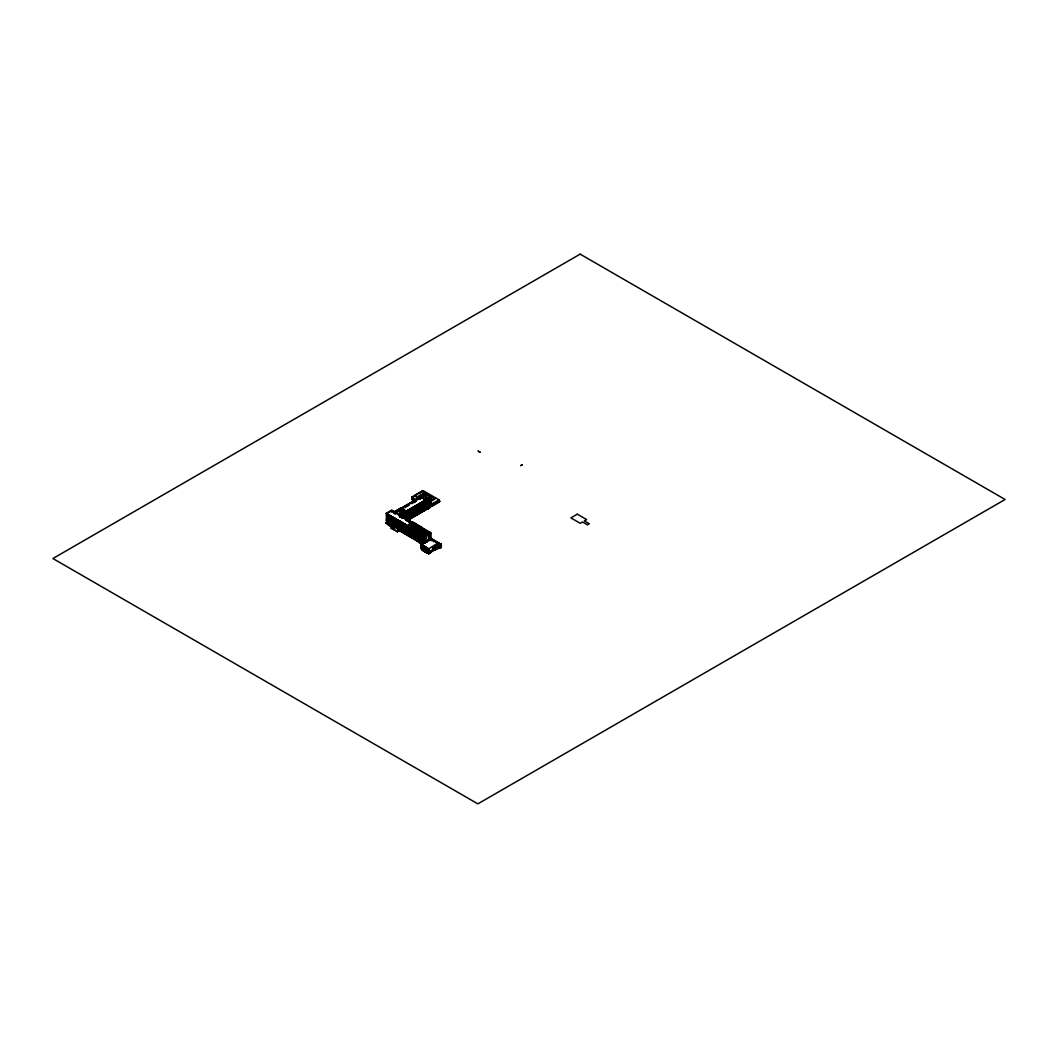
<?xml version="1.0" encoding="UTF-8"?>
<svg xmlns="http://www.w3.org/2000/svg" width="1058" height="1058" viewBox="0 0 1058 1058"><rect width="100%" height="100%" fill="white"/><g stroke="black" fill="none" stroke-linecap="round" stroke-linejoin="round"><path stroke-width="1.5" d="M386.593 522.176L385.628 522.731C397.001 533.457 397.927 523.869 386.501 520.113L424.311 542.132M398.297 526.977L397.967 529.899L398.112 520.139M397.967 529.899L397.967 528.511M392.875 524.239L392.73 525.945L394.277 525.297M400.374 526.871L398.8 527.77L398.668 529.251L399.197 527.492M386.567 522.388L398.747 529.423L398.906 527.704L386.659 520.391M423.703 542.688L423.65 542M424.126 532.677L422.552 532.518L422.605 530.389L424.8 529.436M425.197 532.518L425.197 530.812L422.552 530.812L424.113 529.741M423.279 530.389L423.61 529.701L423.015 530.243M440.207 548.295L441.464 547.012L440.207 548.295L440.154 544.222L430.421 538.615L430.487 532.901L399.474 514.995L430.646 533.166M416.614 540.413L417.566 539.725L416.614 540.744L416.707 539.805M427.062 551.813L427.048 552.964L428.847 553.744C433.225 552.144 433.145 547.779 428.821 552.58L426.89 551.668A28.844 16.65 0 0 1 422.578 549.181M428.821 553.427L430.355 552.514L428.821 553.599L427.048 552.779M430.037 537.781L441.212 544.447L433.264 549.036L432.59 548.308L437.589 544.936L437.589 543.177L428.887 548.758L426.89 547.885A28.831 16.095 1.6 0 1 422.578 545.399L421.071 544.248L431.373 539.593L440.75 545.042M432.59 548.639L433.264 549.036M432.59 549.499L441.212 545.306L433.264 550.398L432.735 549.406L433.264 550.107L440.895 545.663M432.735 549.763L435.301 548.467L434.534 548.137M432.59 550.001L434.878 548.335M421.071 544.248L421.071 548.428L422.578 549.578A28.844 16.65 0 0 0 426.89 552.064L428.887 552.924L434.931 548.798L434.931 546.748M428.821 553.797C432.709 549.419 418.889 541.008 421.203 548.123L427.168 551.866L427.168 553.069L425.541 552.21L427.168 552.884M428.702 552.461L421.441 548.018L421.441 544.592M400.056 521.263L400.308 530.997L399.342 530.64L417.407 541.233L417.725 540.016L423.557 543.508L423.557 541.802M413.652 498.278L413.652 500.408L411.826 499.35L411.826 497.088L423.028 490.608L439.03 499.852L439.03 502.127L407.198 520.47M415.067 495.395L422.195 491.282L419.338 493.636M424.747 492.605L424.681 493.438L422.248 491.163L424.747 492.605L417.487 496.797L415.001 495.356L415.067 496.109M386.659 520.536L386.342 513.342L391.632 510.287L399.011 514.439L405.412 510.657L400.744 507.959L394.33 511.662M391.724 510.697L386.435 513.752L425.356 536.221L430.791 532.901L399.779 515.352M412.66 499.971L413.519 500.474M415.001 496.149L417.487 497.591L425.567 493.081L428.067 495.316M418.386 497.313L425.514 493.187L425.62 494.324L430.91 497.379L399.607 515.312L399.739 516.833M430.249 497.617L430.249 504.097L430.765 496.929L425.779 494.046L394.489 512.297L425.779 493.874L431.069 496.929L430.699 503.489M395.917 511.543L425.779 494.046M395.163 512.27L391.724 510.34M396.697 511.384L421.428 497.101M423.941 495.66L425.805 494.575M400.744 509.361L400.625 508.395L400.506 509.361M421.666 498.252L421.547 497.432M426.705 497.538L423.914 495.924L422.036 496.995L424.84 498.622L426.705 497.538L424.84 499.521L420.489 497.181M404.963 507.404L405.862 506.875M407.806 505.764L406.907 506.279L406.907 505.486M412.263 503.185L413.162 502.669M414.207 502.061L415.106 501.545M419.616 498.94L420.449 498.45M400.784 510.644L400.784 511.543M402.529 509.639L402.529 510.538M386.435 519.253L387.109 519.134M392.267 517.124L392.584 523.816M424.351 498.9L424.218 499.879L424.218 498.834M401.313 512.389L397.887 510.34L401.313 512.389L402.185 511.808L398.76 509.837L402.185 511.887M403.058 511.371L399.633 509.334L403.058 511.371L403.918 510.802L400.506 508.832M404.553 510.802L404.553 511.702M424.218 499.336L427.339 497.472L423.597 495.316M388.379 520.377L389.053 520.258M399.011 514.069L401.18 512.813L399.011 514.968L394.965 512.641L394.965 511.741L399.011 514.069L399.011 514.968M402.807 512.707L402.926 511.741L402.926 512.773M399.474 514.995L430.765 496.929M431.069 496.929L399.289 515.312L421.626 528.326M431.32 497.26L431.386 496.44L428.834 495.104M390.547 521.197L390.481 525.323M429.786 498.318L432.206 496.916L434.64 499.178M400.083 515.815L430.659 498.173M401.551 515.339L403.415 514.254M407.793 511.728L405.928 512.813M409.737 510.604L407.872 511.688M417.526 506.108L413.704 508.316M419.471 504.983L417.606 506.068M427.247 500.5L421.494 503.82M400.572 516.079L430.699 498.582L429.27 499.336M430.659 499.495L400.572 516.873L400.572 514.757M390.481 522.811L390.243 524.146M401.551 516.846L430.699 499.905L429.27 500.659M392.492 522.321L392.425 526.448M402.516 517.071L434.706 498.358M403.455 516.965L430.699 501.241L429.27 501.995M402.516 517.613L434.706 499.151M403.495 517.838L430.659 502.166M394.343 523.393L392.822 525.879L394.436 524.874M393.431 524.173L393.364 525.945L393.431 523.141M404.46 517.825L430.659 502.709M404.95 518.327L430.857 503.396M393.404 525.191L399.104 528.564M405.439 518.407L405.928 511.662M409.327 516.159L411.205 515.087L411.205 508.62M411.298 517.944L411.76 508.29M419.061 510.551L419.55 503.806M421.005 509.427L421.494 502.682M421.494 509.149L425.303 506.941L425.303 500.474L425.382 506.901L427.736 505.539L427.736 499.072M428.781 504.93L429.27 498.186M405.135 518.684L427.022 506.279L405.624 518.632M405.465 518.79L427.022 506.279M395.375 525.297L395.256 526.699L395.308 525.257M423.041 509.321L423.874 508.845M425.964 507.642L426.81 507.152M426.81 505.724L427.829 506.319L439.03 499.852M391.367 527.836L394.409 526.064M391.367 528.061L394.343 526.236L394.224 517.891M405.558 519.888L407.317 518.87M409.261 517.746L407.502 518.764L407.568 510.498M409.446 517.64L411.205 516.621L411.205 515.59M411.39 516.516L413.149 515.497L413.149 514.466M413.334 515.391L415.093 514.373L415.093 513.342M415.291 514.267L417.05 513.262M418.994 512.138L417.236 513.143L417.288 504.878M420.939 511.014L419.18 512.019L419.021 510.644L417.606 511.384M421.124 510.895L422.883 509.89L422.883 508.845M397.398 531.169L391.262 528.299L394.343 526.448M426.863 507.906L422.975 510.154L424.139 510.525M406.47 520.06L426.863 508.237M407.502 519.981L409.261 518.975M409.446 518.87L411.205 517.322M411.39 517.746L413.149 516.198M413.334 516.621L415.093 515.074M415.291 515.497L417.05 514.479M418.994 513.355L417.236 513.844M420.939 512.231L419.18 512.72M421.124 512.125L422.883 510.578M423.068 511.001L424.827 509.453M425.012 509.877L426.771 508.858M397.134 526.448L397.134 527.783M407.952 520.232L429.495 507.695L427.829 508.845L427.26 508.316M429.495 507.814L427.26 508.541M403.944 523.869L403.944 530.772M400.056 528.021L417.791 538.178L417.249 540.638L415.873 539.316M400.268 528.246L399.078 528.907L399.078 527.572M423.306 543.27L417.632 538.086L400.215 528.431M402.225 527.929L402.159 532.068M397.279 531.248L400.255 529.529M414.948 523.326L414.419 523.207C407.475 530.203 407.383 520.734 413.89 522.969M397.279 531.566L400.255 529.648M408.745 524.728L413.109 522.216M397.279 531.83L400.255 529.873M409.01 524.94L413.374 522.348C416.812 523.961 407.224 525.244 410.583 525.852L412.091 526.157C412.646 523.088 413.361 526.752 415.477 523.565L415.992 524.186M409.539 525.495L413.89 522.903M412.461 524.768L413.334 524.504M410.848 525.945L411.734 525.786L410.583 525.773M411.985 524.517L411.985 525.271M412.713 524.861L413.599 524.715L412.977 525.006M414.591 523.789L415.477 523.631L414.326 523.617M410.239 526.421L409.988 525.522M410.848 525.879L411.734 525.72M412.104 525.337L411.985 524.371L411.853 525.337M413.969 524.265L413.969 523.366M406.563 525.231L406.113 530.362M414.207 525.945L412.686 526.99L411.112 526.077M417.566 524.847L414.551 525.905L416.059 526.302L417.302 525.509L416.693 524.927M416.429 524.834L417.315 524.636L416.072 524.874M405.955 531.354L405.888 533.179M412.091 527.625L412.342 526.725L412.21 527.558M414.207 526.553L414.075 525.575L414.075 526.62M414.815 526.077L415.701 525.932M415.82 524.57C417.302 525.628 413.916 523.088 411.641 526.699L411.112 526.157M416.945 525.204L420.198 526.62M405.888 531.883L406.206 530.521M412.951 527.082L413.744 527.916L418.095 525.323M413.744 527.916C423.61 521.144 415.887 530.64 413.215 527.294L415.08 526.21M421.256 526.977L420.198 526.54L415.847 529.132L414.789 528.273C416.257 528.048 419.881 527.572 418.532 526.051M416.178 527.836L416.178 526.791L416.178 527.836L416.059 526.871L418.161 527.506M418.174 526.011L419.153 525.681M407.833 532.505L407.833 534.303M414.194 528.841L414.432 527.942M414.789 528.273L415.675 527.942M418.174 526.686L418.174 525.786M419.418 525.786L418.532 526.117M413.678 529.476L413.678 536.38M415.318 528.511L415.939 528.14L415.053 528.365M418.743 526.553L419.669 525.985L419.047 526.421M417.804 527.135L416.918 527.215M415.847 529.053L420.462 526.752L421.772 527.268M420.727 526.844L416.098 529.331M416.363 529.357L416.892 529.489C419.338 527.413 420.105 530.018 421.15 527.558M420.145 526.924L420.171 528.63L418.756 528.405L421.256 526.897M409.79 533.629L409.79 535.427M417.513 529.053L416.892 529.489L418.042 529.436M416.297 529.159L416.416 530.124L416.416 529.079M420.026 527.003L420.277 527.902L420.462 526.752M411.946 533.549L411.734 536.551M416.892 529.41L419.642 529.013M417.936 530.349C427.062 523.446 420.33 532.465 417.421 529.714M419.259 530.442L421.375 530.23L419.259 530.375L420.132 530.944M418.386 531.275L418.518 530.296L418.518 531.341M420.132 531.38L420.132 532.28M422.605 530.389L423.835 529.595M421.005 531.447L422.38 531.592M422.526 530.746L424.099 529.674M423.57 530.442L424.628 529.833M415.834 535.983L414.419 534.912L414.339 529.727M421.997 532.452L422.129 533.285M415.688 536.961L415.622 538.8M427.525 533.417L427.525 534.316L429.548 532.253L427.525 533.417L420.383 529.291L420.383 530.19L423.319 531.883L425.197 531.447M423.623 533.391L423.742 534.356L423.874 533.391M424.549 543.389L417.103 537.53L417.884 536.869L417.884 538.416M417.103 537.53L417.936 537.014M425.739 532.677L424.496 533.457L426.612 533.245M417.791 538.363L417.103 538.892L423.293 543.759M425.514 534.475L425.514 535.374L425.633 534.409M416.786 539.845L421.944 544.619L416.72 540.717L417.725 540.016M430.487 532.901L425.501 535.771L425.475 542.794M425.356 541.471L424.139 540.519L424.073 535.348M425.501 541.564L430.791 538.509L430.646 532.809M434.931 546.814L440.154 544.222M433.264 548.705L441.212 544.116M440.895 544.222L433.264 548.851L432.59 548.308M432.048 551.297L440.525 547.555M435.446 549.274L440.115 546.576M400.572 515.907L401.471 515.378M403.984 513.937L405.359 513.143M409.816 510.564L411.205 509.771M411.76 509.44L413.149 508.647M419.55 504.944L420.925 504.15M427.326 500.447L428.715 499.654M402.04 516.383L402.04 513.91L401.961 516.436L403.415 515.59M403.984 515.259L405.359 514.466M405.928 514.135L407.317 513.342M407.872 513.011L409.261 512.217M409.816 511.9L411.205 511.093M411.76 510.776L413.149 509.969M413.704 509.652L415.093 508.845M415.649 508.528L417.037 507.721M417.606 507.404L418.981 506.61M419.55 506.279L420.925 505.486M421.494 505.155L422.869 504.362M423.438 504.031L424.827 503.238M425.382 502.907L426.771 502.114M427.326 501.783L428.715 500.989M411.76 512.098L413.149 511.305M413.704 510.974L415.093 510.181M415.649 509.85L417.037 509.057M417.606 508.726L418.981 507.933M419.55 507.602L420.925 506.808M421.494 506.478L422.869 505.684M423.438 505.367L424.827 504.56M425.382 504.243L426.771 503.436M427.326 503.119L428.715 502.312M402.516 517.441L403.415 516.926M403.984 516.595L405.359 515.801M405.928 515.471L407.317 514.677M407.872 514.347L409.261 513.553M409.816 513.223L411.205 512.429M405.928 516.807L407.317 516M407.872 515.682L409.261 514.876M409.816 514.558L411.205 513.752M411.76 513.434L413.149 512.627M413.704 512.31L415.093 511.517M415.649 511.186L417.037 510.392M417.606 510.062L418.981 509.268M419.55 508.938L420.925 508.144M421.494 507.814L422.869 507.02M423.438 506.689L424.827 505.896M425.382 505.565L426.771 504.772M427.326 504.441L428.715 503.648M429.27 503.317L430.659 502.524L403.984 517.917L403.984 512.786M405.928 518.129L407.793 517.045L407.872 510.538M407.872 517.005L409.261 516.211L409.512 509.374M411.76 514.757L413.149 513.963L413.4 507.483M419.55 510.273L420.925 509.467L421.19 502.629M429.27 504.653L429.68 497.948M426.81 507.999L429.535 508.144L426.863 508.951L427.022 499.27M428.252 508.634L429.495 508.065M398.747 529.423L400.374 528.749M429.336 534.779L429.707 534.224L428.715 535.136M428.45 534.938L428.186 535.573L429.178 534.66M429.336 536.115L429.707 535.546L428.715 536.472M428.45 536.274L428.186 536.909L429.178 535.996M429.336 538.773L429.707 538.205L428.715 539.13M413.969 523.578L415.212 523.432M414.207 525.879L415.186 525.548M420.277 527.294L421.507 526.99L420.7 529M423.491 529.793L423.755 529.873M414.154 523.115L409.539 525.416M420.621 527.254L422.301 527.823M416.654 527.122L416.931 526.805M428.702 549.049L426.89 548.256A28.844 16.65 0 0 1 422.578 545.769L421.203 544.711M425.647 551.945L427.168 552.712M429.495 538.006L441.212 544.447M439.03 502.127L438.911 499.918M425.078 500.751L424.919 510.075M431.968 505.512L440.088 501.188L428.014 507.88L428.014 506.65L436.451 501.783L436.451 503M411.826 497.088L416.892 500.011M422.869 501.876L422.975 511.199M423.015 509.731L424.139 510.842M423.041 510.075L423.822 510.498M420.965 509.52L421.031 512.323M419.246 511.014L419.087 513.447M417.288 512.138L417.143 514.572M413.189 514.016L413.242 516.82M400.744 508.038L405.412 510.736M403.918 510.869L400.334 508.567M399.011 509.467L398.879 510.445L398.879 509.546M409.287 516.251L409.353 519.055M401.18 512.813L397.134 510.485L397.186 511.887M401.723 514.228L401.061 516.952L401.061 514.479M407.568 517.759L407.409 520.179M394.489 512.112L391.632 510.472L386.659 513.342L386.593 523.088L385.628 522.731M423.584 529.45L422.684 528.934L422.684 529.714M424.628 530.058L425.528 530.574M426.533 531.05L430.381 533.377L430.381 538.522M415.82 525.469L415.953 524.504M399.329 516.238L400.228 516.754M401.762 517.64L402.252 517.137L402.172 517.878M406.695 520.483L407.528 520.972M409.062 521.859L409.472 521.303M419.761 528.035L420.661 528.55M429.006 533.364L429.416 532.822M429.971 533.933L429.971 533.139L430.381 534.171M406.629 520.814L407.079 519.809M418.413 528.074L418.161 528.974L418.28 528.154M422.129 532.386L421.997 533.351M429.945 538.125L440.895 544.447M386.342 513.342L425.501 536.022M386.659 513.633L425.528 536.181L425.567 542.847M386.686 514.545L425.528 536.975M440.273 545.703L439.215 545.121L440.115 545.756M386.659 514.955L425.528 537.517M439.282 545.915L440.115 546.404M386.686 515.881L425.528 538.297M386.659 516.291L425.567 538.76M386.686 516.423L425.528 538.839M386.686 517.203L425.528 539.633M439.282 547.608L440.115 548.097M386.659 517.613L425.567 540.083L424.139 539.196M386.686 517.746L425.528 540.175M386.686 518.539L425.528 540.955M390.997 516.251L391.063 521.422L396.829 524.755L396.829 519.61M400.308 526.765L404.619 529.251M408.097 531.248L408.507 526.355M413.678 529.119L413.85 534.581L408.573 531.539L408.573 526.395M414.339 534.859L413.678 534.806L413.837 538.813M416.283 535.983L415.873 530.613M425.726 541.432L416.363 536.022L416.283 530.851M386.659 518.949L426.969 542.225M386.435 519.068L417.685 537.16M419.642 538.284L417.275 537.213M419.828 538.39L421.587 539.408M421.772 539.514L422.605 541.141M423.716 540.638L424.562 541.114M425.66 541.762L426.506 542.238M400.122 528.339L424.245 542.304M386.342 520.602L398.8 527.77M386.831 521.316L392.968 524.861L386.831 521.382M393.827 525.429L393.827 526.223L394.145 525.535M417.487 539.011L400.44 529.172L417.487 539.091L417.487 540.188M419.576 540.294L417.817 539.276L417.566 531.367M422.618 542.053L423.464 542.529M386.831 521.739L399.236 528.855M400.44 529.608L417.487 539.514M417.487 539.884L386.831 522.176L386.792 520.681M400.215 530.23L417.725 540.334M388.63 524.12L390.389 525.125M392.333 526.249L390.574 524.715M394.277 527.373L392.518 525.839M400.308 530.851L402.066 531.87M404.011 532.994L402.252 531.46M405.955 534.118L404.196 532.584M406.14 534.224L407.899 534.713M408.084 535.348L409.843 535.837M410.028 536.472L411.787 536.961M411.985 537.596L413.744 538.615M415.688 539.739L413.929 538.191M394.621 527.757L386.593 523.088L388.445 523.485M400.215 530.944L417.725 541.061M397.345 531.698L391.262 528.352M424.099 551.192L425.647 552.131M394.965 519.676L396.34 520.483M396.909 520.801L398.297 521.607M398.853 521.925L400.241 522.731M400.797 523.049L402.185 523.855M402.741 524.173L404.13 524.98M404.685 525.297L406.074 526.104M406.629 526.421L408.018 527.228M408.573 527.545L409.962 528.352M410.53 528.669L411.906 529.476M412.475 529.793L413.85 530.6M414.419 530.918L415.807 531.724M416.363 532.042L417.751 532.835M418.307 533.166L419.695 533.959M420.251 534.29L421.639 535.084M422.195 535.414L423.584 536.208M424.139 536.525L425.528 537.332M387.175 515.193L388.564 515.987M389.119 516.317L390.508 517.111M391.063 517.441L392.452 518.235M393.021 518.552L394.396 519.359M420.251 535.612L421.639 536.419M422.195 536.737L423.584 537.543M424.139 537.861L425.528 538.667M387.175 516.516L388.564 517.322M389.119 517.64L390.508 518.446M391.063 518.764L392.452 519.571M393.021 519.888L394.396 520.695M394.965 521.012L396.34 521.819M396.909 522.136L398.297 522.943M398.853 523.26L400.241 524.067M400.797 524.384L402.185 525.191M402.741 525.509L404.13 526.302M404.685 526.633L406.074 527.426M406.629 527.757L408.018 528.55M408.573 528.881L409.962 529.674M410.53 530.005L411.906 530.799M412.475 531.116L413.85 531.923M414.419 532.24L415.807 533.047M416.363 533.364L417.751 534.171M418.307 534.488L419.695 535.295M387.175 517.851L388.564 518.658M389.119 518.975L390.508 519.769M391.063 520.1L392.452 520.893M393.021 521.224L394.396 522.017M394.965 522.348L396.34 523.141M396.909 523.472L398.297 524.265M398.853 524.583L400.241 525.39M400.797 525.707L402.185 526.514M402.741 526.831L404.13 527.638M404.685 527.955L406.074 528.762M406.629 529.079L408.018 529.886M408.573 530.203L409.962 531.01M410.53 531.328L411.906 532.134M412.475 532.452L413.85 533.258M414.419 533.576L415.807 534.383M416.363 534.7L417.751 535.507M418.307 535.824L419.695 536.631M420.251 536.948L421.639 537.742M422.195 538.072L423.584 538.866M388.564 519.981L387.175 519.174L387.109 514.003M390.508 521.105L389.119 520.298L389.053 515.127M398.297 525.601L396.909 524.794L396.909 519.663M400.241 526.725L398.853 525.919L398.773 520.734M406.074 530.098L404.685 529.291L404.619 524.107M408.018 531.209L406.629 530.415L406.629 525.271M418.307 537.147L418.307 532.015L418.227 537.107L419.695 537.953M421.639 539.077L420.251 538.271L420.185 533.1M423.584 540.202L422.195 539.395L422.129 534.224M424.232 551.125L421.441 549.287L422.922 550.623L422.922 549.419L422.79 550.504M422.79 550.319L424.232 551.496L424.232 550.292M413.837 527.003L412.964 526.672M417.103 537.213L424.734 543.323M417.394 538.403L423.517 543.217M417.394 538.773L423.517 543.574M428.715 537.795C431.479 535.811 427.234 538.826 428.556 537.676M429.178 538.654L428.186 539.567L428.556 539.011M440.895 545.809L433.264 550.398M440.75 544.354L440.75 545.214M440.062 544.46L440.062 545.611M438.29 545.597L438.131 546.325M435.301 547.026L435.301 550.292M433.304 540.559L433.304 541.709M432.206 496.916L432.206 497.71L432.14 497.022M432.233 550.2L432.233 551.403M431.36 539.435L431.439 540.638M430.91 497.022L430.91 503.608M430.17 497.67L430.17 504.137M429.76 497.908L429.76 504.375M428.966 498.146L428.755 505.023M428.887 548.758L428.887 552.924M428.437 532.253L428.516 533.087M428.305 498.741L428.226 505.261M428.027 532.015L428.027 532.809M427.816 499.032L427.816 505.499M427.829 506.319L427.829 509.136M427.326 499.31L427.326 505.777L427.247 499.35M427.392 508.885L427.26 508.184M427.101 548.123L427.101 551.549M426.348 499.865L426.281 506.385M425.871 500.156L425.792 506.663M425.964 506.994L425.858 508.488M425.567 547.356L425.567 550.768M425.554 551.046L425.647 552.316L424.099 551.377L424.139 550.226M425.514 493.187L425.514 493.914M425.118 535.943L425.118 541.088M425.078 500.381L424.893 507.179M425.038 535.903L425.038 541.035M424.84 498.622L424.84 499.521M424.853 507.628L424.853 509.07M424.549 535.626L424.628 540.797M424.403 500.989L424.337 507.509M424.417 531.883L424.417 532.967L423.319 532.967L423.319 531.883M424.126 546.523L424.126 549.948M423.914 495.924L423.914 496.824M423.927 501.267L423.848 507.787M423.98 508.144L423.98 509.572M423.98 509.943L423.967 510.855M423.716 541.789L423.398 534.74M423.438 501.558L423.359 508.065M423.517 509.996L423.451 510.776M423.134 501.505L422.909 508.395M423.174 534.819L423.174 539.964M423.094 534.779L423.094 539.924M422.684 534.541L422.684 539.686M422.79 545.637L422.79 549.049M422.459 502.114L422.459 508.581M422.605 534.502L422.605 539.633M422.393 502.153L422.393 508.634M422.036 510.366L422.036 509.334L421.97 510.419M421.97 502.391L421.904 508.911M421.772 540.664L421.454 533.616M421.679 548.467L421.679 549.671M421.494 497.062L421.547 498.331M421.52 540.77L421.52 542.212M421.15 528.048L421.15 528.828M421.15 533.655L421.229 538.839M421.018 497.339L420.939 498.173M420.727 527.81L420.727 528.59M420.74 533.417L420.74 538.562L420.661 533.377M420.529 497.63L420.529 498.768M420.515 503.238L420.515 509.705M420.449 497.67L420.449 498.821M420.436 503.277L420.436 509.758M420.264 531.301L420.264 532.346M420.039 497.908L420.039 498.688M420 499.151L419.788 497.326M420.026 503.515L419.96 510.035M419.682 527.201L419.761 528.392M419.735 538.046L419.51 532.491M419.761 539.752L419.761 541.193M419.55 498.186L419.484 499.019M419.246 503.753L419.021 510.644M419.206 532.531L419.285 537.715M418.717 532.253L418.796 537.438M418.717 537.755L418.796 538.945M418.571 504.362L418.492 510.869M418.32 497.273L418.32 498.067M418.148 511.583L418.069 512.667M418.055 525.72L418.055 526.752M417.487 496.797L417.487 497.591M417.606 504.917L417.526 511.437L415.649 512.508L415.649 506.041L415.582 512.561L413.704 513.633L413.704 507.166M417.262 531.407L417.328 536.591M417.143 538.205L417.103 539.659M416.773 531.129L416.852 536.313M416.773 536.631L416.852 537.821M416.627 505.486L416.548 511.993M416.323 537.98L416.402 539.249M416.111 501.399L415.9 499.574M416.138 505.764L416.138 512.231L416.059 505.803M416.204 512.694L416.125 513.791M415.926 536.141L415.926 537.292M415.966 537.53L416.006 539.025M415.781 539.937L415.622 530.243M415.344 506.002L415.199 515.696M415.305 524.675L415.384 525.509M415.318 530.283L415.384 535.467M415.225 537.358L415.225 538.575M415.172 500.712L415.106 501.902M415.159 537.305L415.159 538.535M414.829 530.005L414.908 535.189M414.829 535.507L414.908 536.697M414.762 537.08L414.842 538.35M414.696 500.989L414.617 502.193M414.683 506.61L414.604 513.117M414.313 527.876L414.313 528.921M414.379 536.856L414.458 538.125M414.167 502.51L413.942 500.699M414.194 506.888L414.114 513.394M414.26 513.818L414.181 514.902M414.022 536.406L414.062 537.9M413.718 501.558L413.638 502.391M413.85 523.287L413.85 524.332M413.638 507.218L413.228 513.923L413.4 507.126M413.638 536.181L413.599 537.636M413.202 536.181L413.281 537.451M412.779 497.776L412.779 499.905M412.885 528.881L412.951 534.065M412.885 534.383L412.964 535.573M412.818 535.956L412.898 537.226M412.752 502.114L412.673 502.947M412.739 507.734L412.66 514.241M412.395 528.603L412.475 533.787M412.435 535.732L412.514 537.001M412.223 503.634L411.998 501.823M412.25 508.012L412.17 514.519M412.316 514.942L412.236 516.026M412.21 526.659L412.21 527.704M412.117 535.56L412.117 536.776M411.946 497.3L411.946 499.429M411.879 537.689L411.734 527.995M411.774 502.682L411.774 503.463M411.456 508.25L411.245 515.14M411.496 533.219L411.496 528.087L411.417 533.179M411.655 535.282L411.655 536.512M411.258 535.057L411.337 536.327M411.007 527.797L411.007 532.941L410.94 527.757M410.782 508.858L410.782 515.325M410.874 534.832L410.954 536.102M410.716 508.898L410.716 515.365M410.557 534.66L410.557 535.877M410.451 527.479L410.53 532.663M410.491 534.607L410.491 535.837M410.306 509.136L410.226 515.643M410.134 534.158L410.173 535.652M409.962 521.581L410.028 522.414M410.107 525.442L410.107 526.487M409.935 536.565L409.79 526.871M409.816 509.414L409.737 515.92M409.472 526.91L409.552 532.095M409.234 520.443L409.023 522.268L408.983 521.025M409.314 533.933L409.393 535.203M409.062 532.174L409.062 533.325M408.996 532.134L408.996 533.285M408.93 533.708L409.01 534.978M408.613 533.536L408.613 534.753M408.362 505.433L408.362 504.653L408.295 505.473M408.414 517.19L408.414 518.235M408.533 533.483L408.533 534.713M408.348 517.23L408.348 518.275M408.15 531.645L408.15 532.796M408.19 533.034L408.229 534.528M408.018 520.47L408.084 521.29M407.991 535.441L407.833 525.747M407.806 504.97L407.396 506.359L407.396 505.208M407.502 519.465L407.608 521.012M407.528 525.786L407.608 530.971M407.37 532.809L407.449 534.078M407.039 525.509L407.118 530.693M407.052 531.01L407.118 532.2M406.894 511.107L406.827 517.613M406.589 532.359L406.669 533.629M406.417 511.384L406.417 517.851L406.338 511.424M406.47 518.314L406.404 519.399M406.166 505.195L406.417 506.557L406.351 505.817M406.153 524.993L406.153 530.137M406.246 531.909L406.285 533.404M406.074 519.346L406.14 520.166M406.047 534.316L405.888 524.623M405.624 511.622L405.346 518.565M405.584 524.675L405.664 529.846M405.505 531.738L405.505 532.954M405.452 506.332L405.452 507.483M405.426 531.698L405.426 532.915M405.095 524.384L405.174 529.569M405.095 529.886L405.174 531.076M405.108 531.513L405.108 532.729M404.963 506.61L404.883 507.443M404.95 512.231L404.87 518.737M405.042 531.473L405.042 532.69M404.672 510.736L404.672 511.768M404.645 531.248L404.725 532.505M404.473 507.681L404.222 506.319M404.46 512.508L404.394 517.693M404.301 530.785L404.341 532.28M403.944 523.498L404.103 533.192M403.905 512.826L403.905 517.97M403.905 530.561L403.865 532.015M403.68 512.746L403.455 518.301M403.64 523.551L403.72 528.722M403.561 530.613L403.561 531.83L403.482 530.574M403.151 523.26L403.23 528.445M403.151 528.762L403.23 529.952M403.085 530.349L403.164 531.605M403.005 513.355L402.926 518.169M402.648 509.559L402.648 510.604M402.662 517.375L402.741 518.208M402.662 522.983L402.741 528.167M402.701 530.124L402.781 531.38M402.516 513.633L402.45 517.124M402.318 529.423L402 522.388M402.357 529.661L402.397 531.156M401.762 516.859L401.762 518.01L401.723 513.871M401.762 527.611L401.762 522.467L401.696 527.558M401.921 529.674L401.921 530.891M401.537 529.45L401.617 530.706M401.207 522.136L401.286 527.32M401.207 527.638L401.286 528.828M401.141 529.225L401.22 530.481M400.903 510.564L400.903 511.609M400.718 516.251L400.797 517.084M400.718 521.859L400.797 527.043M400.797 528.762L400.837 530.256M400.44 528.815L400.44 530.032M400.228 515.973L400.308 516.807M400.083 515.034L400.017 515.868M400.149 526.99L400.056 528.524M399.818 515.735L399.818 516.886M399.818 521.343L399.818 526.487M399.752 521.303L399.752 526.434M399.342 521.065L399.342 526.196M399.263 521.025L399.263 526.157M398.271 528.683L398.271 530.084M397.808 520.179L397.874 525.363M397.385 519.941L397.385 525.072M397.319 519.901L397.319 525.033M397.107 511.146L397.107 511.94M396.38 524.57L396.168 519.015M395.851 519.055L395.93 524.239M395.361 513.95L391.513 510.829L391.513 512.151M395.375 518.777L395.441 523.948M394.951 512.918L394.951 513.712M394.965 518.539L394.965 523.67L394.885 518.486M394.885 512.879L394.885 513.672M394.475 518.261L394.475 523.393M394.528 523.789L394.528 524.94M394.436 526.461L394.436 527.863M393.907 517.931L393.986 523.115M393.669 511.464L393.497 512.865M393.431 517.653L393.497 522.824M392.941 517.375L393.021 522.546M392.968 524.504L393.047 525.773M392.624 524.054L392.663 525.548M392.267 516.767L392.452 522.229M392.24 523.829L392.201 525.271M391.963 516.807L392.042 521.991M391.883 523.869L391.883 525.099M391.804 523.829L391.804 525.046M391.473 516.529L391.553 521.713M391.486 522.017L391.553 523.221M391.42 523.604L391.5 524.874M391.024 523.379L391.103 524.649M390.64 522.692L390.323 515.643M390.68 522.93L390.719 524.424M390.098 515.722L390.098 520.867M390.018 515.682L390.018 520.827M389.86 522.705L389.939 523.975M389.529 515.405L389.609 520.589M389.529 520.893L389.609 522.097M389.476 522.48L389.556 523.75M389.079 522.255L389.159 523.525M388.775 522.07L388.775 523.3M388.537 524.199L388.379 514.519M388.379 520.192L388.379 523.075M388.074 514.558L388.154 519.742M387.916 521.581L387.995 522.85M387.532 521.356L387.598 522.626M387.215 521.171L387.215 522.401L387.175 520.906M580.141 254.132L52.9 558.518L477.859 803.868L1005.1 499.482L580.141 254.132M478.242 451.158L480.266 452.321L478.242 451.158M416.257 524.318C404.513 530.587 419.404 523.988 416.257 524.318M522.189 464.819L520.88 465.573L522.189 464.819M430.024 532.267L425.66 534.779L418.201 530.547L425.66 534.779L430.024 532.333M577.284 514.188L570.87 517.891L580.247 523.3L582.522 521.991L587.468 524.847L589.332 523.763L584.386 520.906L586.661 519.597L577.284 514.188M420.092 511.49L420.092 510.459L420.026 511.543M418.082 511.107L418.082 504.64L418.016 511.159M416.786 539.474L416.786 538.258L416.707 539.435M415.662 501.214L415.662 500.434L415.582 501.267M413.44 534.343L413.44 529.212L413.361 534.303M411.007 534.449L411.007 533.298L410.94 534.409M410.372 517.111L410.372 516.066L410.292 517.15M409.062 531.817L409.062 526.672L408.996 531.777M408.851 505.155L408.851 504.362L408.785 505.195M408.838 516.449L408.838 509.982L408.772 516.489M408.362 516.727L408.362 510.26L408.282 516.767M407.066 533.854L407.066 532.637L406.986 533.814M396.261 527.241L396.287 525.813L396.221 527.254M387.664 519.465L387.664 514.32L387.585 519.412M387.664 520.972L387.664 519.822L387.585 520.933"/></g></svg>
